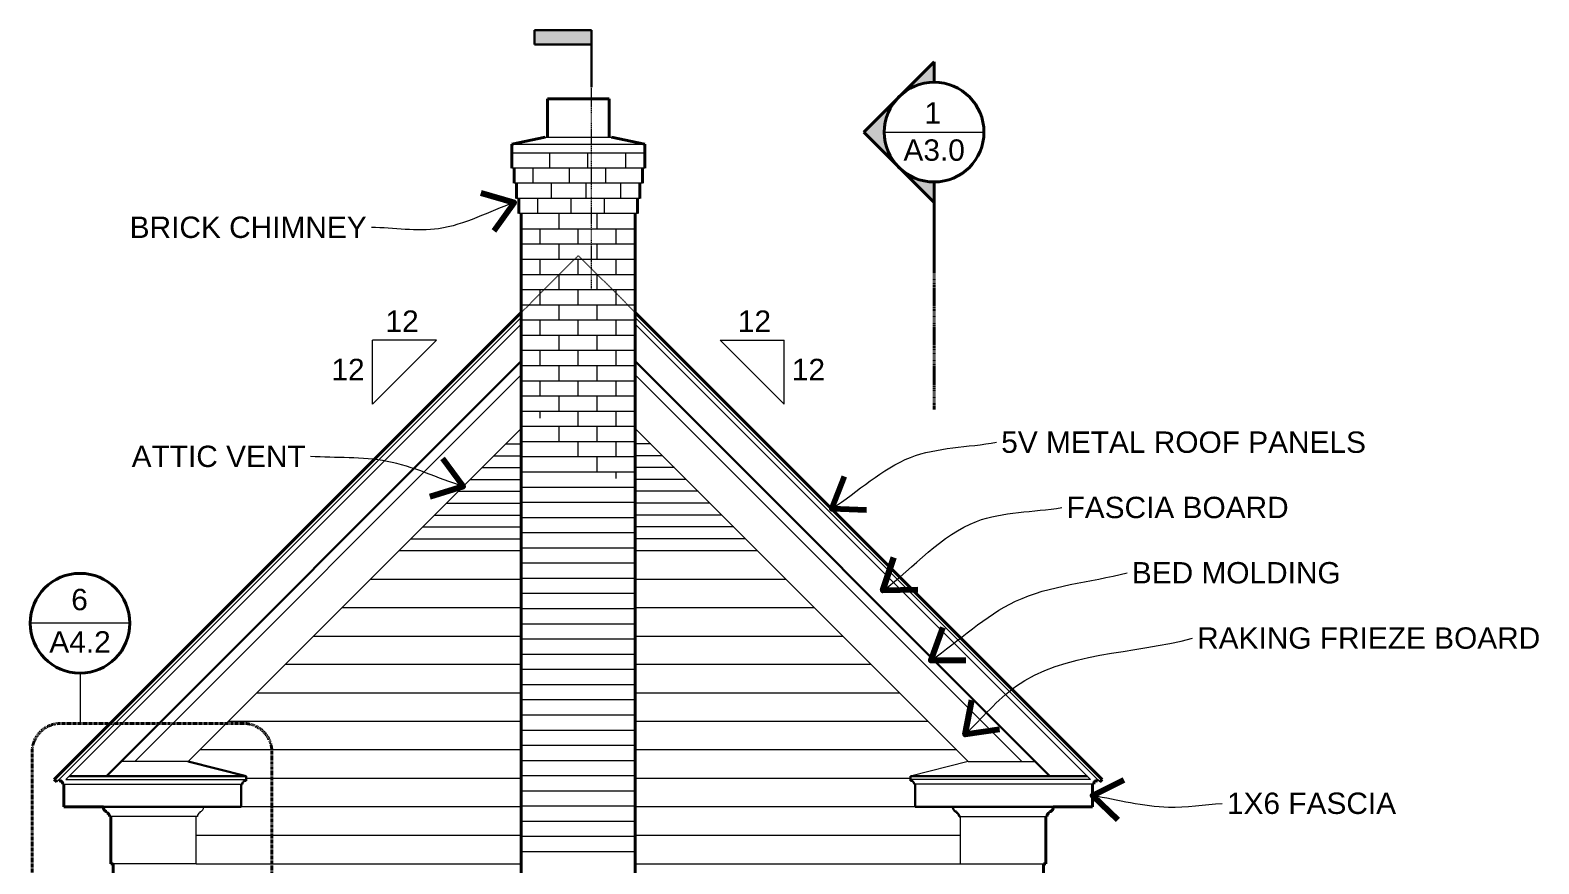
# Model space of a CAD drawing. Header units: inches. Extents: x -54 to 15382, y 469 to 41738.
# Drawn here: x 1922.8 to 2240.7, y 5649.9 to 5825.6 of the extents above; entities that cross this region are included whole.
import ezdxf

# ---------------------------------------------------------------- set-up
doc = ezdxf.new("R2010")
doc.units = ezdxf.units.IN
doc.header["$MEASUREMENT"] = 0
doc.linetypes.add('CENTER', pattern=[2, 1.25, -0.25, 0.25, -0.25])
doc.linetypes.add('DASHED2', pattern=[0.375, 0.25, -0.125])
doc.layers.get('0').update_dxf_attribs({"lineweight": 9})
for name, color, linetype, lineweight in [('1', 7, 'Continuous', 9), ('2', 7, 'Continuous', 18), ('3', 7, 'Continuous', 30), ('4', 7, 'Continuous', 40), ('A-DIMSx', 7, 'Continuous', 9), ('A-LINK', 7, 'Continuous', 40), ('A-TEXTx', 7, 'Continuous', 18)]:
    doc.layers.add(name, color=color, linetype=linetype, lineweight=lineweight)
doc.styles.get("Standard").update_dxf_attribs({"font": 'arial.ttf'})
doc.dimstyles.get("Standard").update_dxf_attribs({"dimtxt": 3, "dimasz": 2, "dimexe": 0.03125, "dimexo": 0.0625, "dimgap": 0.03125, "dimtad": 0, "dimtoh": 1, "dimdec": 4, "dimlfac": 0.99985, "dimzin": 0, "dimdsep": 46, "dimlunit": 4, "dimtxsty": 'Standard', "dimblk": 'ARCHTICK', "dimblk1": 'ARCHTICK', "dimblk2": 'ARCHTICK', "dimcen": 0.09, "dimclrt": 256, "dimadec": 0, "dimazin": 0, "dimtfac": 1, "dimtdec": 4, "dimtofl": 0, "dimtmove": 0, "dimatfit": 3, "dimfxl": 1, "dimtolj": 1, "dimtzin": 0, "dimarcsym": 0})

# ---------------------------------------------------------------- blocks, each defined once
blk = doc.blocks.new('Section Callout')
at = {"layer": 'A-LINK', "ltscale": 0.1}
h = blk.add_hatch(color=256, dxfattribs=at)
h.paths.add_polyline_path([(1891.06, 7392.5), (1883.64, 7385.08), (1891.06, 7377.65, -0.198912), (1887.98, 7385.08, -0.198912)])
h.paths.add_polyline_path([(1898.48, 7399.92), (1891.06, 7392.5, -0.198912), (1898.48, 7395.58)])
h.paths.add_polyline_path([(1891.06, 7377.65), (1898.48, 7370.23), (1898.48, 7374.58, -0.198912)])
for p, q in [((1883.64, 7385.08), (1898.48, 7399.92)), ((1898.48, 7399.92), (1898.48, 7395.58)), ((1883.64, 7385.08), (1898.48, 7370.23)), ((1898.48, 7374.58), (1898.48, 7370.23)), ((1898.48, 7370.23), (1898.48, 7355.49))]:
    blk.add_line(p, q, dxfattribs=at)
blk.add_circle((1898.48, 7385.08), 10.5, dxfattribs=at)
blk = doc.blocks.new('_ArchTick')
at = {"color": 0, "linetype": 'ByBlock', "lineweight": 0, "const_width": 0.15}
blk.add_lwpolyline([(-0.5, -0.5), (0.5, 0.5)], dxfattribs=at)
blk = doc.blocks.new('Section Tail 1a')
at = {"layer": 'A-LINK', "lineweight": 5, "ltscale": 0.1}
blk.add_hatch(color=256, dxfattribs=at).paths.add_polyline_path([(5.4248, 3.0938), (5.4248, 3.1563), (5.1748, 3.1563), (5.1748, 3.0938)])
at = {"layer": 'A-LINK', "linetype": 'Continuous', "lineweight": 30, "ltscale": 0.1}
for p, q in [((5.4248, 3.1563), (5.1748, 3.1563)), ((5.1748, 3.0938), (5.1748, 3.1563)), ((5.4248, 2.9063), (5.4248, 3.1563)), ((5.4248, 3.0938), (5.1748, 3.0938))]:
    blk.add_line(p, q, dxfattribs=at)
blk = doc.blocks.new('Detail Callout')
at = {"layer": '2', "ltscale": 0.1}
blk.add_line((240.24, 5822.29), (219.24, 5822.29), dxfattribs=at)
at = {"layer": 'A-LINK', "ltscale": 0.1}
blk.add_circle((229.74, 5822.29), 10.5, dxfattribs=at)

msp = doc.modelspace()

# ---------------------------------------------------------------- linework, layer by layer
at = {"layer": '1'}
for p, q in [((2026.2997676, 5765.0637979), (1928.4275818, 5667.1916121)), ((1930.3417954, 5667.6916121), (2026.2997676, 5763.6495843)), ((2050.2997676, 5765.0637975), (2148.171953, 5667.1916121)), ((2146.2577394, 5667.6916121), (2050.2997676, 5763.6495839)), ((2023.0445915, 5738.4312045), (2026.2997676, 5738.4312045)), ((2053.5549438, 5738.4312045), (2050.2997676, 5738.4312045)), ((2020.5445915, 5735.9312045), (2026.2997676, 5735.9312045)), ((2056.0549438, 5735.9312045), (2050.2997676, 5735.9312045)), ((2018.0445915, 5733.4312045), (2026.2997676, 5733.4312045)), ((2058.5549438, 5733.4312045), (2050.2997676, 5733.4312045)), ((2013.0445915, 5728.4312045), (2026.2997676, 5728.4312045)), ((2015.5445915, 5730.9312045), (2026.2997676, 5730.9312045)), ((2061.0549438, 5730.9312045), (2050.2997676, 5730.9312045)), ((2063.5549438, 5728.4312045), (2050.2997676, 5728.4312045)), ((2010.5445915, 5725.9312045), (2026.2997676, 5725.9312045)), ((2066.0549438, 5725.9312045), (2050.2997676, 5725.9312045)), ((2008.0445915, 5723.4312045), (2026.2997676, 5723.4312045)), ((2068.5549438, 5723.4312045), (2050.2997676, 5723.4312045)), ((2003.0445915, 5718.4312045), (2026.2997676, 5718.4312045)), ((2005.5445915, 5720.9312045), (2026.2997676, 5720.9312045)), ((2071.0549438, 5720.9312045), (2050.2997676, 5720.9312045)), ((2073.5549438, 5718.4312045), (2050.2997676, 5718.4312045)), ((1930.3417958, 5667.6916121), (1968.2997676, 5667.6916121)), ((2146.2577394, 5667.6916121), (2108.2997676, 5667.6916121)), ((1929.9275818, 5666.6916121), (1967.2997672, 5666.6916121)), ((2146.671953, 5666.6916121), (2109.2997676, 5666.6916121))]:
    msp.add_line(p, q, dxfattribs=at)
at = {"layer": '2', "linetype": 'CENTER', "ltscale": 0.1}
msp.add_line((2041.1147894, 5771.1769104), (2041.1147894, 5822.587215), dxfattribs=at)
at = {"layer": '2'}
for p, q in [((2024.2997676, 5801.5704422), (2052.2997676, 5801.5704422)), ((2031.2997676, 5803.0704422), (2045.2997676, 5803.0704422)), ((2024.2997676, 5799.735623), (2052.2997676, 5799.735623)), ((2032.2997676, 5796.535623), (2032.2997676, 5799.735623)), ((2040.2997676, 5796.535623), (2040.2997676, 5799.735623)), ((2048.2997676, 5796.535623), (2048.2997676, 5799.735623)), ((2052.2997676, 5796.535623), (2024.2997676, 5796.535623)), ((2028.7997676, 5793.335623), (2028.7997676, 5796.535623)), ((2036.4664343, 5793.335623), (2036.4664343, 5796.535623)), ((2044.1331009, 5793.335623), (2044.1331009, 5796.535623)), ((2051.7997676, 5793.335623), (2024.7997676, 5793.335623)), ((2032.6331009, 5790.135623), (2032.6331009, 5793.335623)), ((2039.9664343, 5790.135623), (2039.9664343, 5793.335623)), ((2047.2997676, 5790.135623), (2047.2997676, 5793.335623)), ((2051.2997676, 5790.135623), (2025.2997676, 5790.135623)), ((2029.7997676, 5786.935623), (2029.7997676, 5790.135623)), ((2036.7997676, 5786.935623), (2036.7997676, 5790.135623)), ((2043.7997676, 5786.935623), (2043.7997676, 5790.135623)), ((2050.7997676, 5786.935623), (2025.7997676, 5786.935623)), ((2034.2997676, 5783.735623), (2034.2997676, 5786.935623)), ((2042.2997676, 5783.735623), (2042.2997676, 5786.935623)), ((2026.2997676, 5783.735623), (2050.2997676, 5783.735623)), ((2030.2997676, 5780.535623), (2030.2997676, 5783.735623)), ((2038.2997676, 5780.535623), (2038.2997676, 5783.735623)), ((2046.2997676, 5780.535623), (2046.2997676, 5783.735623)), ((2026.2997676, 5780.535623), (2050.2997676, 5780.535623)), ((2034.2997676, 5777.335623), (2034.2997676, 5780.535623)), ((2042.2997676, 5777.335623), (2042.2997676, 5780.535623)), ((2026.2997676, 5777.335623), (2050.2997676, 5777.335623)), ((2030.2997676, 5774.135623), (2030.2997676, 5777.335623)), ((2038.2997676, 5774.135623), (2038.2997676, 5777.335623)), ((2046.2997676, 5774.135623), (2046.2997676, 5777.335623)), ((2026.2997676, 5774.135623), (2050.2997676, 5774.135623)), ((2034.2997676, 5770.935623), (2034.2997676, 5774.135623)), ((2042.2997676, 5770.935623), (2042.2997676, 5774.135623)), ((2026.2997676, 5770.935623), (2050.2997676, 5770.935623)), ((2030.2997676, 5767.735623), (2030.2997676, 5770.935623)), ((2038.2997676, 5767.735623), (2038.2997676, 5770.935623)), ((2046.2997676, 5767.735623), (2046.2997676, 5770.935623)), ((2026.2997676, 5767.735623), (2050.2997676, 5767.735623)), ((2034.2997676, 5764.535623), (2034.2997676, 5767.735623)), ((2042.2997676, 5764.535623), (2042.2997676, 5767.735623)), ((2026.2997676, 5764.535623), (2050.2997676, 5764.535623)), ((2030.2997676, 5761.335623), (2030.2997676, 5764.535623)), ((2038.2997676, 5761.335623), (2038.2997676, 5764.535623)), ((2046.2997676, 5761.335623), (2046.2997676, 5764.535623)), ((2026.2997676, 5761.335623), (2050.2997676, 5761.335623)), ((2034.2997676, 5758.135623), (2034.2997676, 5761.335623)), ((2042.2997676, 5758.135623), (2042.2997676, 5761.335623)), ((2026.2997676, 5758.135623), (2050.2997676, 5758.135623)), ((2030.2997676, 5754.935623), (2030.2997676, 5758.135623)), ((2038.2997676, 5754.935623), (2038.2997676, 5758.135623)), ((2046.2997676, 5754.935623), (2046.2997676, 5758.135623)), ((2026.2997676, 5754.935623), (2050.2997676, 5754.935623)), ((2034.2997676, 5751.735623), (2034.2997676, 5754.935623)), ((2042.2997676, 5751.735623), (2042.2997676, 5754.935623)), ((1944.8631657, 5671.5245251), (2026.2997676, 5752.961127)), ((2026.2997676, 5751.735623), (2050.2997676, 5751.735623)), ((2030.2997676, 5748.535623), (2030.2997676, 5751.735623)), ((2038.2997676, 5748.535623), (2038.2997676, 5751.735623)), ((2046.2997676, 5748.535623), (2046.2997676, 5751.735623)), ((2131.7363691, 5671.5245251), (2050.2997676, 5752.9611266)), ((2026.2997676, 5748.535623), (2050.2997676, 5748.535623)), ((2034.2997676, 5745.335623), (2034.2997676, 5748.535623)), ((2042.2997676, 5745.335623), (2042.2997676, 5748.535623)), ((2026.2997676, 5745.335623), (2050.2997676, 5745.335623)), ((2030.2997676, 5743.8676664), (2030.2997676, 5745.335623)), ((2038.2997676, 5742.135623), (2038.2997676, 5745.335623)), ((2046.2997676, 5742.135623), (2046.2997676, 5745.335623)), ((2026.2997676, 5741.6863806), (1956.1379121, 5671.5245251)), ((2026.2997676, 5742.135623), (2050.2997676, 5742.135623)), ((2034.2997676, 5738.935623), (2034.2997676, 5742.135623)), ((2042.2997676, 5738.935623), (2042.2997676, 5742.135623)), ((2050.2997676, 5741.6863806), (2120.4616231, 5671.5245251)), ((2026.2997676, 5738.935623), (2050.2997676, 5738.935623)), ((2038.2997676, 5735.735623), (2038.2997676, 5738.935623)), ((2046.2997676, 5735.735623), (2046.2997676, 5738.935623)), ((2026.2997676, 5735.735623), (2050.2997676, 5735.735623)), ((2042.2997676, 5732.535623), (2042.2997676, 5735.735623)), ((2026.2997676, 5732.535623), (2050.2997676, 5732.535623)), ((2046.2997676, 5731.1504522), (2046.2997676, 5732.535623)), ((2026.2997676, 5729.335623), (2050.2997676, 5729.335623)), ((2026.2997676, 5726.135623), (2050.2997676, 5726.135623)), ((2026.2997676, 5722.935623), (2050.2997676, 5722.935623)), ((2026.2997676, 5719.735623), (2050.2997676, 5719.735623)), ((2000.5445915, 5715.9312045), (2026.2997676, 5715.9312045)), ((2026.2997676, 5716.535623), (2050.2997676, 5716.535623)), ((2050.2997676, 5715.9312045), (2076.0549438, 5715.9312045)), ((2026.2997676, 5713.335623), (2050.2997676, 5713.335623)), ((1994.5549991, 5709.9416121), (2026.2997676, 5709.9416121)), ((2026.2997676, 5710.135623), (2050.2997676, 5710.135623)), ((2050.2997676, 5709.9416121), (2082.0445361, 5709.9416121)), ((2026.2997676, 5706.935623), (2050.2997676, 5706.935623)), ((1988.5445915, 5703.9312045), (2026.2997676, 5703.9312045)), ((2026.2997676, 5703.735623), (2050.2997676, 5703.735623)), ((2050.2997676, 5703.9312045), (2088.0445361, 5703.9312045)), ((2026.2997676, 5700.535623), (2050.2997676, 5700.535623)), ((1982.5549991, 5697.9416121), (2026.2997676, 5697.9416121)), ((2026.2997676, 5697.335623), (2050.2997676, 5697.335623)), ((2050.2997676, 5697.9416121), (2094.0445361, 5697.9416121)), ((2026.2997676, 5694.135623), (2050.2997676, 5694.135623)), ((2026.2997676, 5691.9353462), (1976.5445056, 5691.9311186)), ((2026.2997676, 5690.935623), (2050.2997676, 5690.935623)), ((2100.0445361, 5691.9416121), (2050.2997676, 5691.9373854)), ((2026.2997676, 5687.735623), (2050.2997676, 5687.735623)), ((2026.2997676, 5685.9312045), (1970.5445915, 5685.9312045)), ((2026.2997676, 5684.535623), (2050.2997676, 5684.535623)), ((2106.0549438, 5685.9312045), (2050.2997676, 5685.9312045)), ((2026.2997676, 5681.335623), (2050.2997676, 5681.335623)), ((2026.2997676, 5679.9312045), (1964.5445915, 5679.9312045)), ((2026.2997676, 5678.135623), (2050.2997676, 5678.135623)), ((2112.0445361, 5679.9312045), (2050.2997676, 5679.9312045)), ((2026.2997676, 5673.9373832), (1958.5560539, 5673.9426669)), ((2026.2997676, 5674.935623), (2050.2997676, 5674.935623)), ((2118.0559215, 5673.9302267), (2050.2997676, 5673.9355113)), ((1956.1379117, 5671.5245251), (1941.9957761, 5671.5245251)), ((2026.2997676, 5671.735623), (2050.2997676, 5671.735623)), ((2120.4616231, 5671.5245251), (2108.2997676, 5668.4416121)), ((2120.4616231, 5671.5245251), (2134.6037587, 5671.5245251)), ((2026.2997676, 5667.9373832), (1968.2997676, 5667.9419069)), ((2026.2997676, 5668.535623), (2050.2997676, 5668.535623)), ((2108.2997676, 5667.9309876), (2050.2997676, 5667.9355113)), ((1929.9275822, 5666.6916121), (1967.2997676, 5666.6916121)), ((2026.2997676, 5665.335623), (2050.2997676, 5665.335623)), ((2026.2997676, 5661.9416121), (1967.2997676, 5661.9416121)), ((2026.2997676, 5662.135623), (2050.2997676, 5662.135623)), ((2109.2997676, 5661.9416121), (2050.2997676, 5661.9416121)), ((1957.7997676, 5659.941612), (1939.7997676, 5659.941612)), ((1957.7997676, 5649.9416121), (1957.7997676, 5659.941612)), ((1958.0497676, 5659.941612), (1957.7997676, 5659.941612)), ((1958.6184859, 5660.691612), (1958.6184859, 5660.941612)), ((2026.2997676, 5658.935623), (2050.2997676, 5658.935623)), ((2118.7997676, 5649.9416121), (2118.7997676, 5659.941612)), ((2118.7997676, 5659.941612), (2136.7997676, 5659.941612)), ((2026.2997676, 5655.9416121), (1957.7997676, 5655.9416121)), ((2026.2997676, 5655.735623), (2050.2997676, 5655.735623)), ((2118.7997676, 5655.9416121), (2050.2997676, 5655.9416121)), ((2026.2997676, 5652.535623), (2050.2997676, 5652.535623)), ((1957.7997676, 5649.9416121), (1940.2997677, 5649.9416121)), ((1957.7997676, 5649.9416121), (2026.2997676, 5649.9416121)), ((2050.2997676, 5649.9416121), (2136.2997676, 5649.9416121))]:
    msp.add_line(p, q, dxfattribs=at)
at = {"layer": '2', "ltscale": 0.1}
for p, q in [((2102.7846631, 5804.1022121), (2123.7846632, 5804.1022121)), ((1933.322137, 5690.140069), (1933.322137, 5679.533842))]:
    msp.add_line(p, q, dxfattribs=at)
at = {"layer": '2', "linetype": 'DASHED2', "ltscale": 0.1}
for p in [(2026.2997765, 5766.1244561), (2050.2997771, 5766.1244557)]:
    msp.add_line(p, (2038.2997766, 5778.1244562), dxfattribs=at)
at = {"layer": '2'}
for centre, radius, start, end in [((1958.517009, 5661.7726287), 0.8371895, 276.962026999, 11.644935134), ((1958.7882917, 5659.9722228), 0.7391582, 103.281089991, 182.373471435)]:
    msp.add_arc(centre, radius, start, end, dxfattribs=at)
at = {"layer": '3'}
for p, q in [((2026.2997676, 5755.8285167), (1938.912863, 5668.4416121)), ((2050.2997676, 5755.8285162), (2137.6866717, 5668.4416121)), ((1956.1379121, 5671.5245251), (1968.2997676, 5668.4416121)), ((1931.0917958, 5668.4416121), (1968.2997676, 5668.4416121)), ((1968.2997676, 5667.6916121), (1968.2997676, 5668.4416121)), ((1968.2997676, 5667.6916121), (1968.2997676, 5667.4416121)), ((2145.5077394, 5668.4416121), (2108.2997676, 5668.4416121)), ((2108.2997676, 5667.6916121), (2108.2997676, 5668.4416121)), ((2108.2997676, 5667.6916121), (2108.2997676, 5667.4416121)), ((1967.5497676, 5666.6916121), (1967.2997676, 5666.6916121)), ((1967.2997676, 5666.6916121), (1967.2997676, 5661.9416121)), ((2109.0497676, 5666.6916121), (2109.2997676, 5666.6916121)), ((2109.2997676, 5666.6916121), (2109.2997676, 5661.9416121)), ((1967.2997672, 5661.9416121), (1938.2625685, 5661.941612)), ((2138.3369668, 5661.9416121), (2109.2997676, 5661.9416121)), ((2117.9810493, 5660.691612), (2117.9810493, 5660.941612)), ((2118.5497676, 5659.941612), (2118.7997676, 5659.941612))]:
    msp.add_line(p, q, dxfattribs=at)
for centre, radius, start, end in [((1968.2374703, 5666.7539094), 0.6905186, 84.823843828, 185.1761549), ((2108.3620649, 5666.7539094), 0.6905186, 354.8238451, 95.176156172), ((2118.0825263, 5661.7726287), 0.8371895, 168.355064866, 263.037973001), ((2117.8112435, 5659.9722228), 0.7391582, 357.626528565, 76.718910009)]:
    msp.add_arc(centre, radius, start, end, dxfattribs=at)
at = {"layer": '4'}
for p, q in [((2031.7997676, 5803.0704422), (2031.7997676, 5811.1072455)), ((2044.7997676, 5811.1072455), (2031.7997676, 5811.1072455)), ((2044.7997676, 5803.0704422), (2044.7997676, 5811.1072455)), ((2031.2997676, 5803.0704422), (2024.2997676, 5801.5704422)), ((2024.2997676, 5796.535623), (2024.2997676, 5801.5704422)), ((2045.2997676, 5803.0704422), (2052.2997676, 5801.5704422)), ((2052.2997676, 5796.535623), (2052.2997676, 5801.5704422)), ((2024.7997676, 5793.335623), (2024.7997676, 5796.535623)), ((2051.7997676, 5793.335623), (2051.7997676, 5796.535623)), ((2025.2997676, 5790.135623), (2025.2997676, 5793.335623)), ((2051.2997676, 5790.135623), (2051.2997676, 5793.335623)), ((2025.7997676, 5786.935623), (2025.7997676, 5790.135623)), ((2050.7997676, 5786.935623), (2050.7997676, 5790.135623)), ((2026.2997676, 5766.1244581), (2026.2997676, 5786.935623)), ((2050.2997676, 5766.1244576), (2050.2997676, 5786.935623)), ((2026.2997676, 5766.1244581), (1927.8972517, 5667.7219422)), ((2026.2997676, 5542.9135576), (2026.2997676, 5766.1244581)), ((2050.2992546, 5542.9140706), (2050.2984675, 5766.1231575)), ((2050.2997676, 5766.1244576), (2148.7022831, 5667.7219422)), ((1928.4275818, 5667.1916121), (1927.8972517, 5667.7219422)), ((1928.9275818, 5667.6916121), (1928.9275818, 5667.4416121)), ((1928.9275822, 5667.6916121), (1928.9275822, 5667.4416121)), ((1971.0799135, 5667.9416121), (1971.0799135, 5667.9312045)), ((2147.671953, 5667.6916121), (2147.671953, 5667.4416121)), ((2148.171953, 5667.1916121), (2148.7022831, 5667.7219422)), ((1929.9275818, 5666.6916121), (1929.6775818, 5666.6916121)), ((1929.9275822, 5666.6916121), (1929.6775822, 5666.6916121)), ((1929.9275818, 5666.6916121), (1929.9275818, 5661.941612)), ((1929.9275822, 5666.6916121), (1929.9275822, 5661.941612)), ((2146.671953, 5666.6916121), (2146.921953, 5666.6916121)), ((2146.671953, 5666.6916121), (2146.671953, 5661.941612)), ((1938.2625685, 5661.941612), (1929.9275818, 5661.941612)), ((2138.3369668, 5661.941612), (2146.671953, 5661.941612)), ((1938.9810493, 5660.691612), (1938.9810493, 5660.941612)), ((1939.7997676, 5659.941612), (1939.5497676, 5659.941612)), ((1939.5497676, 5659.941612), (1939.7997676, 5659.941612)), ((1939.7997676, 5659.941612), (1939.7997676, 5649.9416121)), ((2136.7997676, 5659.941612), (2136.7997676, 5649.9416121)), ((2136.7997676, 5659.941612), (2137.0497676, 5659.941612)), ((2137.0497676, 5659.941612), (2136.7997676, 5659.941612)), ((2137.618486, 5660.691612), (2137.618486, 5660.941612)), ((1940.2997677, 5649.9416121), (1939.7997676, 5649.9416121)), ((1940.2997677, 5649.9416121), (1940.2997662, 5412.035623)), ((2136.2997677, 5412.035623), (2136.2997676, 5649.9416121)), ((2136.2997676, 5649.9416121), (2136.7997676, 5649.9416121))]:
    msp.add_line(p, q, dxfattribs=at)
for centre, radius, start, end in [((1928.9898791, 5666.7539094), 0.6905186, 354.8238451, 95.176156172), ((1928.9898795, 5666.7539094), 0.6905186, 354.8238451, 95.176156172), ((2147.6096557, 5666.7539094), 0.6905186, 84.823843828, 185.1761549), ((1939.0825263, 5661.7726287), 0.8371895, 168.355064866, 263.037973001), ((2137.517009, 5661.7726287), 0.8371895, 276.962026999, 11.644935134), ((1938.8112435, 5659.9722228), 0.7391582, 357.626528565, 76.718910009), ((2137.7882917, 5659.9722228), 0.7391582, 103.281089991, 182.373471435)]:
    msp.add_arc(centre, radius, start, end, dxfattribs=at)
at = {"layer": 'A-DIMSx', "ltscale": 0.1}
for p, q in [((2008.4257966, 5760.2686049), (1994.9257966, 5760.2686049)), ((1994.9257966, 5746.7686049), (1994.9257966, 5760.2686049)), ((1994.9257966, 5746.7686049), (2008.4257966, 5760.2686049)), ((2068.1737386, 5760.2686049), (2081.6737386, 5760.2686049)), ((2081.6737386, 5746.7686049), (2068.1737386, 5760.2686049)), ((2081.6737386, 5746.7686049), (2081.6737386, 5760.2686049))]:
    msp.add_line(p, q, dxfattribs=at)
at = {"layer": 'A-LINK', "linetype": 'CENTER', "ltscale": 0.15}
msp.add_line((2113.2846632, 5745.665266), (2113.2846632, 5791.3742901), dxfattribs=at)
at = {"layer": 'A-LINK', "linetype": 'DASHED2', "ltscale": 0.5, "flags": 128}
msp.add_lwpolyline([(1973.7550401, 5673.533842), (1973.7550401, 5647.5379946, -0.4142135624), (1967.7550401, 5641.5379946), (1929.2331862, 5641.5379946, -0.4142135624), (1923.2331862, 5647.5379946), (1923.2331862, 5673.533842, -0.4142135624), (1929.2331862, 5679.533842), (1967.7550401, 5679.533842, -0.4142135624)], format="xyb", close=True, dxfattribs=at)

# ---------------------------------------------------------------- block references
at = {"ltscale": 0.1}
msp.add_blockref('Section Callout', (214.7997123, -1580.9733715), dxfattribs=at)
at = {"layer": '2', "ltscale": 0.25}
msp.add_blockref('Detail Callout', (1703.5844811, -121.6513322), dxfattribs=at)
at = {"layer": 'A-LINK', "ltscale": 0.1, "xscale": 48, "yscale": 48, "zscale": 48}
msp.add_blockref('Section Tail 1a', (1780.7234415, 5674.0871589), dxfattribs=at)

# ---------------------------------------------------------------- texts
at = {"layer": 'A-LINK', "ltscale": 0.1, "attachment_point": 5}
for s, insert, char_height, width in [('{1}', (2112.97452, 5808.1455632), 4.5, 9.771161836), ('{\\H0.75x;A3.0}', (2113.2804054, 5800.2922479), 6, 9.85131083), ('6', (1933.2229509, 5705.593803), 4.5, 9.771161836), ('{\\H0.75x;A4.2}', (1933.3263948, 5696.7003932), 6, 9.85131083)]:
    msp.add_mtext(s, dxfattribs=dict(at, insert=insert, char_height=char_height, width=width))
at = {"layer": 'A-TEXTx', "ltscale": 0.25, "char_height": 4.5}
for s, insert, attachment_point in [('{BRICK CHIMNEY}', (1993.7270255, 5784.0293977), 6), ('{5V METAL ROOF PANELS}', (2127.4163494, 5738.751349), 4), ('{ATTIC VENT}', (1980.8714042, 5735.7619764), 6), ('{FASCIA BOARD}', (2141.1737087, 5724.9939897), 4), ('{BED MOLDING}', (2154.931068, 5711.2366304), 4), ('{RAKING FRIEZE BOARD}', (2168.6884273, 5697.4792711), 4), ('{1X6 FASCIA}', (2174.9775695, 5662.6688763), 4)]:
    msp.add_mtext(s, dxfattribs=dict(at, insert=insert, attachment_point=attachment_point))
at = {"layer": 'A-TEXTx', "ltscale": 0.5, "char_height": 4.5, "width": 7.734539628}
for insert, attachment_point in [((2004.6810974, 5762.0283183), 9), ((2071.9184378, 5762.0283183), 7), ((1993.2896849, 5751.8448015), 9), ((2083.3098503, 5751.8448015), 7)]:
    msp.add_mtext('{\\fArial Unicode MS|b0|i0|c0|p0;12}', dxfattribs=dict(at, insert=insert, attachment_point=attachment_point))

# ---------------------------------------------------------------- leaders
at = {"layer": 'A-TEXTx', "path_type": 1, "annotation_type": 0, "has_hookline": 1}
for points, hookline_direction, text_width in [([(2024.8263917, 5789.2749039), (2008.8712665, 5783.7540031), (1994.7270255, 5784.0293977)], 1, 49.4079127), ([(2091.6984255, 5724.7257997), (2108.3225721, 5735.5794463), (2126.4163494, 5738.751349)], 0, 76.2667121), ([(2014.0445915, 5729.4312045), (1998.038149, 5734.7328188), (1981.8714042, 5735.7619764)], 1, 36.5248977), ([(2102.4876339, 5707.5325891), (2122.2192342, 5722.0989916), (2140.1737087, 5724.9939897)], 0, 45.9884038), ([(2112.6013323, 5692.7927312), (2130.4399436, 5705.2765602), (2153.931068, 5711.2366304)], 0, 43.127558), ([(2119.7947303, 5677.2027965), (2130.424906, 5687.2915977), (2167.6884273, 5697.4792711)], 0, 71.4751023), ([(2146.671953, 5664.3350137), (2162.6640078, 5661.8824381), (2173.9775695, 5662.6688763)], 0, 34.9931787)]:
    msp.add_leader(points, dimstyle='Standard', override={"dimasz": 6, "dimgap": 1, "dimldrblk": 'Open90', "dimlwd": 65535}, dxfattribs=dict(at, hookline_direction=hookline_direction, text_width=text_width))

doc.saveas('drawing.dxf')
